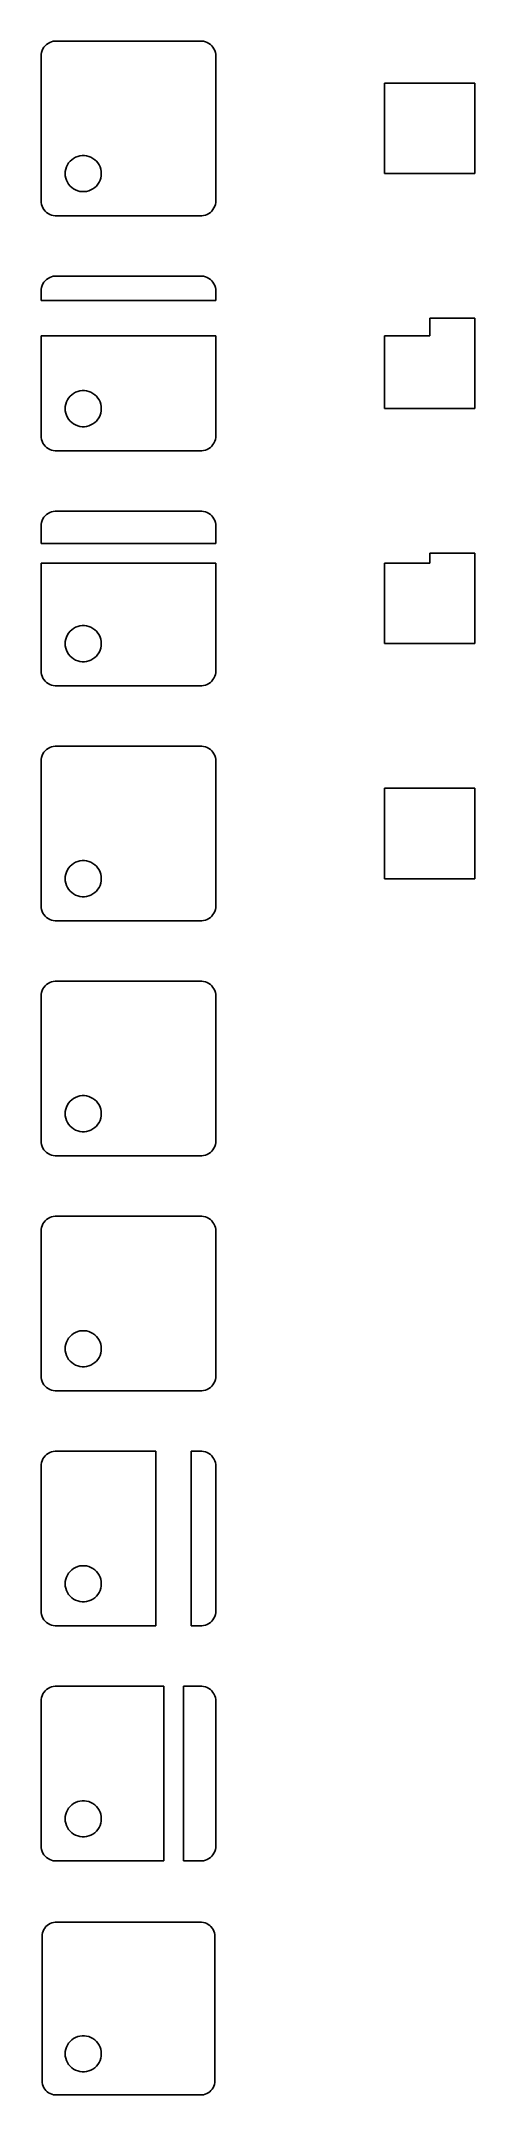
# Model space of a CAD drawing. Header units: metres. Extents: x -14 to 58, y -14 to 326.
import ezdxf

# ---------------------------------------------------------------- set-up
doc = ezdxf.new("R2010")
doc.units = ezdxf.units.M

msp = doc.modelspace()

# ---------------------------------------------------------------- linework, layer by layer
for p, q in [((-14.4803, 324.313), (-14.5, 324)), ((-14.5, 324), (-14.5, 300)), ((-14.4214, 324.622), (-14.4803, 324.313)), ((-14.3244, 324.92), (-14.4214, 324.622)), ((-14.1908, 325.204), (-14.3244, 324.92)), ((-14.0225, 325.469), (-14.1908, 325.204)), ((-13.8224, 325.711), (-14.0225, 325.469)), ((-13.5936, 325.926), (-13.8224, 325.711)), ((-13.3396, 326.111), (-13.5936, 325.926)), ((-13.0644, 326.262), (-13.3396, 326.111)), ((-12.7725, 326.378), (-13.0644, 326.262)), ((-12.4684, 326.456), (-12.7725, 326.378)), ((-12.157, 326.495), (-12.4684, 326.456)), ((12.157, 326.495), (-12.157, 326.495)), ((12.4684, 326.456), (12.157, 326.495)), ((12.7725, 326.378), (12.4684, 326.456)), ((13.0644, 326.262), (12.7725, 326.378)), ((13.3396, 326.111), (13.0644, 326.262)), ((13.5936, 325.926), (13.3396, 326.111)), ((13.8224, 325.711), (13.5936, 325.926)), ((14.0225, 325.469), (13.8224, 325.711)), ((14.1908, 325.204), (14.0225, 325.469)), ((14.3244, 324.92), (14.1908, 325.204)), ((14.4214, 324.622), (14.3244, 324.92)), ((14.4803, 324.313), (14.4214, 324.622)), ((14.5, 324), (14.4803, 324.313)), ((14.5, 300), (14.5, 324)), ((57.5, 319.5), (42.5, 319.5)), ((42.5, 319.5), (42.5, 304.5)), ((57.5, 304.5), (57.5, 319.5)), ((-9.6869, 306.554), (-9.41226, 306.812)), ((-9.41226, 306.812), (-9.10747, 307.033)), ((-9.10747, 307.033), (-8.77733, 307.214)), ((-8.77733, 307.214), (-8.42705, 307.353)), ((-8.42705, 307.353), (-8.06213, 307.447)), ((-8.06213, 307.447), (-7.68837, 307.494)), ((-7.68837, 307.494), (-7.31161, 307.494)), ((-7.31161, 307.494), (-6.93785, 307.447)), ((-6.93785, 307.447), (-6.57294, 307.353)), ((-6.57294, 307.353), (-6.22266, 307.214)), ((-6.22266, 307.214), (-5.89252, 307.033)), ((-5.89252, 307.033), (-5.58772, 306.812)), ((-5.58772, 306.812), (-5.31308, 306.554)), ((-10.5, 304.5), (-10.4763, 304.876)), ((-10.4763, 304.124), (-10.5, 304.5)), ((-10.4763, 304.876), (-10.4057, 305.246)), ((-10.4057, 303.754), (-10.4763, 304.124)), ((-10.4057, 305.246), (-10.2893, 305.604)), ((-10.2893, 303.396), (-10.4057, 303.754)), ((-10.2893, 305.604), (-10.1289, 305.945)), ((-10.1289, 303.055), (-10.2893, 303.396)), ((-10.1289, 305.945), (-9.92705, 306.263)), ((-9.92705, 306.263), (-9.6869, 306.554)), ((-5.31308, 306.554), (-5.07294, 306.263)), ((-5.07294, 306.263), (-4.87108, 305.945)), ((-4.87108, 305.945), (-4.71066, 305.604)), ((-4.71066, 303.396), (-4.87108, 303.055)), ((-4.71066, 305.604), (-4.59424, 305.246)), ((-4.59424, 303.754), (-4.71066, 303.396)), ((-4.59424, 305.246), (-4.52365, 304.876)), ((-4.52365, 304.124), (-4.59424, 303.754)), ((-4.52365, 304.876), (-4.5, 304.5)), ((-4.5, 304.5), (-4.52365, 304.124)), ((42.5, 304.5), (57.5, 304.5)), ((-14.5, 300), (-14.4803, 299.687)), ((-9.92705, 302.737), (-10.1289, 303.055)), ((-9.6869, 302.446), (-9.92705, 302.737)), ((-9.41226, 302.188), (-9.6869, 302.446)), ((-9.10747, 301.967), (-9.41226, 302.188)), ((-8.77733, 301.786), (-9.10747, 301.967)), ((-8.42705, 301.647), (-8.77733, 301.786)), ((-8.06213, 301.553), (-8.42705, 301.647)), ((-7.68837, 301.506), (-8.06213, 301.553)), ((-7.31161, 301.506), (-7.68837, 301.506)), ((-6.93785, 301.553), (-7.31161, 301.506)), ((-6.57294, 301.647), (-6.93785, 301.553)), ((-6.22266, 301.786), (-6.57294, 301.647)), ((-5.89252, 301.967), (-6.22266, 301.786)), ((-5.58772, 302.188), (-5.89252, 301.967)), ((-5.31308, 302.446), (-5.58772, 302.188)), ((-5.07294, 302.737), (-5.31308, 302.446)), ((-4.87108, 303.055), (-5.07294, 302.737)), ((14.4803, 299.687), (14.5, 300)), ((-14.4803, 299.687), (-14.4214, 299.378)), ((-14.4214, 299.378), (-14.3244, 299.08)), ((-14.3244, 299.08), (-14.1908, 298.796)), ((-14.1908, 298.796), (-14.0225, 298.531)), ((-14.0225, 298.531), (-13.8224, 298.289)), ((-13.8224, 298.289), (-13.5936, 298.074)), ((-13.5936, 298.074), (-13.3396, 297.889)), ((-13.3396, 297.889), (-13.0644, 297.738)), ((-13.0644, 297.738), (-12.7725, 297.622)), ((-12.7725, 297.622), (-12.4684, 297.544)), ((-12.4684, 297.544), (-12.157, 297.505)), ((-12.157, 297.505), (12.157, 297.505)), ((12.157, 297.505), (12.4684, 297.544)), ((12.4684, 297.544), (12.7725, 297.622)), ((12.7725, 297.622), (13.0644, 297.738)), ((13.0644, 297.738), (13.3396, 297.889)), ((13.3396, 297.889), (13.5936, 298.074)), ((13.5936, 298.074), (13.8224, 298.289)), ((13.8224, 298.289), (14.0225, 298.531)), ((14.0225, 298.531), (14.1908, 298.796)), ((14.1908, 298.796), (14.3244, 299.08)), ((14.3244, 299.08), (14.4214, 299.378)), ((14.4214, 299.378), (14.4803, 299.687)), ((-14.0225, 286.469), (-14.1908, 286.204)), ((-13.8224, 286.711), (-14.0225, 286.469)), ((-13.5936, 286.926), (-13.8224, 286.711)), ((-13.3396, 287.111), (-13.5936, 286.926)), ((-13.0644, 287.262), (-13.3396, 287.111)), ((-12.7725, 287.378), (-13.0644, 287.262)), ((-12.4684, 287.456), (-12.7725, 287.378)), ((-12.157, 287.495), (-12.4684, 287.456)), ((12.157, 287.495), (-12.157, 287.495)), ((12.4684, 287.456), (12.157, 287.495)), ((12.7725, 287.378), (12.4684, 287.456)), ((13.0644, 287.262), (12.7725, 287.378)), ((13.3396, 287.111), (13.0644, 287.262)), ((13.5936, 286.926), (13.3396, 287.111)), ((13.8224, 286.711), (13.5936, 286.926)), ((14.0225, 286.469), (13.8224, 286.711)), ((14.1908, 286.204), (14.0225, 286.469)), ((-14.4803, 285.313), (-14.5, 285)), ((-14.5, 285), (-14.5, 283.437)), ((-14.5, 283.437), (14.5, 283.437)), ((-14.4214, 285.622), (-14.4803, 285.313)), ((-14.3244, 285.92), (-14.4214, 285.622)), ((-14.1908, 286.204), (-14.3244, 285.92)), ((14.3244, 285.92), (14.1908, 286.204)), ((14.4214, 285.622), (14.3244, 285.92)), ((14.4803, 285.313), (14.4214, 285.622)), ((14.5, 285), (14.4803, 285.313)), ((14.5, 283.437), (14.5, 285)), ((57.5, 280.5), (50, 280.5)), ((50, 280.5), (50, 277.563)), ((57.5, 265.5), (57.5, 280.5)), ((14.5, 277.563), (-14.5, 277.563)), ((-14.5, 277.563), (-14.5, 261)), ((14.5, 261), (14.5, 277.563)), ((50, 277.563), (42.5, 277.563)), ((42.5, 277.563), (42.5, 265.5)), ((-10.5, 265.5), (-10.4763, 265.876)), ((-10.4763, 265.876), (-10.4057, 266.246)), ((-10.4057, 266.246), (-10.2893, 266.604)), ((-10.2893, 266.604), (-10.1289, 266.945)), ((-10.1289, 266.945), (-9.92705, 267.263)), ((-9.92705, 267.263), (-9.6869, 267.554)), ((-9.6869, 267.554), (-9.41226, 267.812)), ((-9.41226, 267.812), (-9.10747, 268.033)), ((-9.10747, 268.033), (-8.77733, 268.214)), ((-8.77733, 268.214), (-8.42705, 268.353)), ((-8.42705, 268.353), (-8.06213, 268.447)), ((-8.06213, 268.447), (-7.68837, 268.494)), ((-7.68837, 268.494), (-7.31161, 268.494)), ((-7.31161, 268.494), (-6.93785, 268.447)), ((-6.93785, 268.447), (-6.57294, 268.353)), ((-6.57294, 268.353), (-6.22266, 268.214)), ((-6.22266, 268.214), (-5.89252, 268.033)), ((-5.89252, 268.033), (-5.58772, 267.812)), ((-5.58772, 267.812), (-5.31308, 267.554)), ((-5.31308, 267.554), (-5.07294, 267.263)), ((-5.07294, 267.263), (-4.87108, 266.945)), ((-4.87108, 266.945), (-4.71066, 266.604)), ((-4.71066, 266.604), (-4.59424, 266.246)), ((-4.59424, 266.246), (-4.52365, 265.876)), ((-4.52365, 265.876), (-4.5, 265.5)), ((-10.4763, 265.124), (-10.5, 265.5)), ((-10.4057, 264.754), (-10.4763, 265.124)), ((-10.2893, 264.396), (-10.4057, 264.754)), ((-10.1289, 264.055), (-10.2893, 264.396)), ((-9.92705, 263.737), (-10.1289, 264.055)), ((-9.6869, 263.446), (-9.92705, 263.737)), ((-9.41226, 263.188), (-9.6869, 263.446)), ((-9.10747, 262.967), (-9.41226, 263.188)), ((-8.77733, 262.786), (-9.10747, 262.967)), ((-8.42705, 262.647), (-8.77733, 262.786)), ((-8.06213, 262.553), (-8.42705, 262.647)), ((-7.68837, 262.506), (-8.06213, 262.553)), ((-7.31161, 262.506), (-7.68837, 262.506)), ((-6.93785, 262.553), (-7.31161, 262.506)), ((-6.57294, 262.647), (-6.93785, 262.553)), ((-6.22266, 262.786), (-6.57294, 262.647)), ((-5.89252, 262.967), (-6.22266, 262.786)), ((-5.58772, 263.188), (-5.89252, 262.967)), ((-5.31308, 263.446), (-5.58772, 263.188)), ((-5.07294, 263.737), (-5.31308, 263.446)), ((-4.87108, 264.055), (-5.07294, 263.737)), ((-4.71066, 264.396), (-4.87108, 264.055)), ((-4.59424, 264.754), (-4.71066, 264.396)), ((-4.52365, 265.124), (-4.59424, 264.754)), ((-4.5, 265.5), (-4.52365, 265.124)), ((42.5, 265.5), (57.5, 265.5)), ((-14.5, 261), (-14.4803, 260.687)), ((-14.4803, 260.687), (-14.4214, 260.378)), ((-14.4214, 260.378), (-14.3244, 260.08)), ((-14.3244, 260.08), (-14.1908, 259.796)), ((-14.1908, 259.796), (-14.0225, 259.531)), ((-14.0225, 259.531), (-13.8224, 259.289)), ((-13.8224, 259.289), (-13.5936, 259.074)), ((-13.5936, 259.074), (-13.3396, 258.889)), ((13.3396, 258.889), (13.5936, 259.074)), ((13.5936, 259.074), (13.8224, 259.289)), ((13.8224, 259.289), (14.0225, 259.531)), ((14.0225, 259.531), (14.1908, 259.796)), ((14.1908, 259.796), (14.3244, 260.08)), ((14.3244, 260.08), (14.4214, 260.378)), ((14.4214, 260.378), (14.4803, 260.687)), ((14.4803, 260.687), (14.5, 261)), ((-13.3396, 258.889), (-13.0644, 258.738)), ((-13.0644, 258.738), (-12.7725, 258.622)), ((-12.7725, 258.622), (-12.4684, 258.544)), ((-12.4684, 258.544), (-12.157, 258.505)), ((-12.157, 258.505), (12.157, 258.505)), ((12.157, 258.505), (12.4684, 258.544)), ((12.4684, 258.544), (12.7725, 258.622)), ((12.7725, 258.622), (13.0644, 258.738)), ((13.0644, 258.738), (13.3396, 258.889)), ((-14.4803, 246.313), (-14.5, 246)), ((-14.5, 246), (-14.5, 243.148)), ((-14.4214, 246.622), (-14.4803, 246.313)), ((-14.3244, 246.92), (-14.4214, 246.622)), ((-14.1908, 247.204), (-14.3244, 246.92)), ((-14.0225, 247.469), (-14.1908, 247.204)), ((-13.8224, 247.711), (-14.0225, 247.469)), ((-13.5936, 247.926), (-13.8224, 247.711)), ((-13.3396, 248.111), (-13.5936, 247.926)), ((-13.0644, 248.262), (-13.3396, 248.111)), ((-12.7725, 248.378), (-13.0644, 248.262)), ((-12.4684, 248.456), (-12.7725, 248.378)), ((-12.157, 248.495), (-12.4684, 248.456)), ((12.157, 248.495), (-12.157, 248.495)), ((12.4684, 248.456), (12.157, 248.495)), ((12.7725, 248.378), (12.4684, 248.456)), ((13.0644, 248.262), (12.7725, 248.378)), ((13.3396, 248.111), (13.0644, 248.262)), ((13.5936, 247.926), (13.3396, 248.111)), ((13.8224, 247.711), (13.5936, 247.926)), ((14.0225, 247.469), (13.8224, 247.711)), ((14.1908, 247.204), (14.0225, 247.469)), ((14.3244, 246.92), (14.1908, 247.204)), ((14.4214, 246.622), (14.3244, 246.92)), ((14.4803, 246.313), (14.4214, 246.622)), ((14.5, 246), (14.4803, 246.313)), ((14.5, 243.148), (14.5, 246)), ((-14.5, 243.148), (14.5, 243.148)), ((14.5, 239.852), (-14.5, 239.852)), ((-14.5, 239.852), (-14.5, 222)), ((14.5, 222), (14.5, 239.852)), ((50, 239.852), (42.5, 239.852)), ((42.5, 239.852), (42.5, 226.5)), ((57.5, 241.5), (50, 241.5)), ((50, 241.5), (50, 239.852)), ((57.5, 226.5), (57.5, 241.5)), ((-9.92705, 228.263), (-9.6869, 228.554)), ((-9.6869, 228.554), (-9.41226, 228.812)), ((-9.41226, 228.812), (-9.10747, 229.033)), ((-9.10747, 229.033), (-8.77733, 229.214)), ((-8.77733, 229.214), (-8.42705, 229.353)), ((-8.42705, 229.353), (-8.06213, 229.447)), ((-8.06213, 229.447), (-7.68837, 229.494)), ((-7.68837, 229.494), (-7.31161, 229.494)), ((-7.31161, 229.494), (-6.93785, 229.447)), ((-6.93785, 229.447), (-6.57294, 229.353)), ((-6.57294, 229.353), (-6.22266, 229.214)), ((-6.22266, 229.214), (-5.89252, 229.033)), ((-5.89252, 229.033), (-5.58772, 228.812)), ((-5.58772, 228.812), (-5.31308, 228.554)), ((-5.31308, 228.554), (-5.07294, 228.263)), ((-10.5, 226.5), (-10.4763, 226.876)), ((-10.4763, 226.124), (-10.5, 226.5)), ((-10.4763, 226.876), (-10.4057, 227.246)), ((-10.4057, 225.754), (-10.4763, 226.124)), ((-10.4057, 227.246), (-10.2893, 227.604)), ((-10.2893, 225.396), (-10.4057, 225.754)), ((-10.2893, 227.604), (-10.1289, 227.945)), ((-10.1289, 225.055), (-10.2893, 225.396)), ((-10.1289, 227.945), (-9.92705, 228.263)), ((-9.92705, 224.737), (-10.1289, 225.055)), ((-5.07294, 228.263), (-4.87108, 227.945)), ((-4.87108, 225.055), (-5.07294, 224.737)), ((-4.87108, 227.945), (-4.71066, 227.604)), ((-4.71066, 225.396), (-4.87108, 225.055)), ((-4.71066, 227.604), (-4.59424, 227.246)), ((-4.59424, 225.754), (-4.71066, 225.396)), ((-4.59424, 227.246), (-4.52365, 226.876)), ((-4.52365, 226.124), (-4.59424, 225.754)), ((-4.52365, 226.876), (-4.5, 226.5)), ((-4.5, 226.5), (-4.52365, 226.124)), ((42.5, 226.5), (57.5, 226.5)), ((-14.5, 222), (-14.4803, 221.687)), ((-14.4803, 221.687), (-14.4214, 221.378)), ((-9.6869, 224.446), (-9.92705, 224.737)), ((-9.41226, 224.188), (-9.6869, 224.446)), ((-9.10747, 223.967), (-9.41226, 224.188)), ((-8.77733, 223.786), (-9.10747, 223.967)), ((-8.42705, 223.647), (-8.77733, 223.786)), ((-8.06213, 223.553), (-8.42705, 223.647)), ((-7.68837, 223.506), (-8.06213, 223.553)), ((-7.31161, 223.506), (-7.68837, 223.506)), ((-6.93785, 223.553), (-7.31161, 223.506)), ((-6.57294, 223.647), (-6.93785, 223.553)), ((-6.22266, 223.786), (-6.57294, 223.647)), ((-5.89252, 223.967), (-6.22266, 223.786)), ((-5.58772, 224.188), (-5.89252, 223.967)), ((-5.31308, 224.446), (-5.58772, 224.188)), ((-5.07294, 224.737), (-5.31308, 224.446)), ((14.4214, 221.378), (14.4803, 221.687)), ((14.4803, 221.687), (14.5, 222)), ((-14.4214, 221.378), (-14.3244, 221.08)), ((-14.3244, 221.08), (-14.1908, 220.796)), ((-14.1908, 220.796), (-14.0225, 220.531)), ((-14.0225, 220.531), (-13.8224, 220.289)), ((-13.8224, 220.289), (-13.5936, 220.074)), ((-13.5936, 220.074), (-13.3396, 219.889)), ((-13.3396, 219.889), (-13.0644, 219.738)), ((-13.0644, 219.738), (-12.7725, 219.622)), ((-12.7725, 219.622), (-12.4684, 219.544)), ((-12.4684, 219.544), (-12.157, 219.505)), ((-12.157, 219.505), (12.157, 219.505)), ((12.157, 219.505), (12.4684, 219.544)), ((12.4684, 219.544), (12.7725, 219.622)), ((12.7725, 219.622), (13.0644, 219.738)), ((13.0644, 219.738), (13.3396, 219.889)), ((13.3396, 219.889), (13.5936, 220.074)), ((13.5936, 220.074), (13.8224, 220.289)), ((13.8224, 220.289), (14.0225, 220.531)), ((14.0225, 220.531), (14.1908, 220.796)), ((14.1908, 220.796), (14.3244, 221.08)), ((14.3244, 221.08), (14.4214, 221.378)), ((-14.3244, 207.92), (-14.4214, 207.622)), ((-14.1908, 208.204), (-14.3244, 207.92)), ((-14.0225, 208.469), (-14.1908, 208.204)), ((-13.8224, 208.711), (-14.0225, 208.469)), ((-13.5936, 208.926), (-13.8224, 208.711)), ((-13.3396, 209.111), (-13.5936, 208.926)), ((-13.0644, 209.262), (-13.3396, 209.111)), ((-12.7725, 209.378), (-13.0644, 209.262)), ((-12.4684, 209.456), (-12.7725, 209.378)), ((-12.157, 209.495), (-12.4684, 209.456)), ((12.157, 209.495), (-12.157, 209.495)), ((12.4684, 209.456), (12.157, 209.495)), ((12.7725, 209.378), (12.4684, 209.456)), ((13.0644, 209.262), (12.7725, 209.378)), ((13.3396, 209.111), (13.0644, 209.262)), ((13.5936, 208.926), (13.3396, 209.111)), ((13.8224, 208.711), (13.5936, 208.926)), ((14.0225, 208.469), (13.8224, 208.711)), ((14.1908, 208.204), (14.0225, 208.469)), ((14.3244, 207.92), (14.1908, 208.204)), ((14.4214, 207.622), (14.3244, 207.92)), ((-14.4803, 207.313), (-14.5, 207)), ((-14.5, 207), (-14.5, 183)), ((-14.4214, 207.622), (-14.4803, 207.313)), ((14.4803, 207.313), (14.4214, 207.622)), ((14.5, 207), (14.4803, 207.313)), ((14.5, 183), (14.5, 207)), ((57.5, 202.5), (42.5, 202.5)), ((42.5, 202.5), (42.5, 187.5)), ((57.5, 187.5), (57.5, 202.5)), ((-10.5, 187.5), (-10.4763, 187.876)), ((-10.4763, 187.124), (-10.5, 187.5)), ((-10.4763, 187.876), (-10.4057, 188.246)), ((-10.4057, 188.246), (-10.2893, 188.604)), ((-10.2893, 188.604), (-10.1289, 188.945)), ((-10.1289, 188.945), (-9.92705, 189.263)), ((-9.92705, 189.263), (-9.6869, 189.554)), ((-9.6869, 189.554), (-9.41226, 189.812)), ((-9.41226, 189.812), (-9.10747, 190.033)), ((-9.10747, 190.033), (-8.77733, 190.214)), ((-8.77733, 190.214), (-8.42705, 190.353)), ((-8.42705, 190.353), (-8.06213, 190.447)), ((-8.06213, 190.447), (-7.68837, 190.494)), ((-7.68837, 190.494), (-7.31161, 190.494)), ((-7.31161, 190.494), (-6.93785, 190.447)), ((-6.93785, 190.447), (-6.57294, 190.353)), ((-6.57294, 190.353), (-6.22266, 190.214)), ((-6.22266, 190.214), (-5.89252, 190.033)), ((-5.89252, 190.033), (-5.58772, 189.812)), ((-5.58772, 189.812), (-5.31308, 189.554)), ((-5.31308, 189.554), (-5.07294, 189.263)), ((-5.07294, 189.263), (-4.87108, 188.945)), ((-4.87108, 188.945), (-4.71066, 188.604)), ((-4.71066, 188.604), (-4.59424, 188.246)), ((-4.59424, 188.246), (-4.52365, 187.876)), ((-4.52365, 187.876), (-4.5, 187.5)), ((-4.5, 187.5), (-4.52365, 187.124)), ((42.5, 187.5), (57.5, 187.5)), ((-10.4057, 186.754), (-10.4763, 187.124)), ((-10.2893, 186.396), (-10.4057, 186.754)), ((-10.1289, 186.055), (-10.2893, 186.396)), ((-9.92705, 185.737), (-10.1289, 186.055)), ((-9.6869, 185.446), (-9.92705, 185.737)), ((-9.41226, 185.188), (-9.6869, 185.446)), ((-9.10747, 184.967), (-9.41226, 185.188)), ((-8.77733, 184.786), (-9.10747, 184.967)), ((-8.42705, 184.647), (-8.77733, 184.786)), ((-8.06213, 184.553), (-8.42705, 184.647)), ((-7.68837, 184.506), (-8.06213, 184.553)), ((-7.31161, 184.506), (-7.68837, 184.506)), ((-6.93785, 184.553), (-7.31161, 184.506)), ((-6.57294, 184.647), (-6.93785, 184.553)), ((-6.22266, 184.786), (-6.57294, 184.647)), ((-5.89252, 184.967), (-6.22266, 184.786)), ((-5.58772, 185.188), (-5.89252, 184.967)), ((-5.31308, 185.446), (-5.58772, 185.188)), ((-5.07294, 185.737), (-5.31308, 185.446)), ((-4.87108, 186.055), (-5.07294, 185.737)), ((-4.71066, 186.396), (-4.87108, 186.055)), ((-4.59424, 186.754), (-4.71066, 186.396)), ((-4.52365, 187.124), (-4.59424, 186.754)), ((-14.5, 183), (-14.4803, 182.687)), ((-14.4803, 182.687), (-14.4214, 182.378)), ((-14.4214, 182.378), (-14.3244, 182.08)), ((-14.3244, 182.08), (-14.1908, 181.796)), ((-14.1908, 181.796), (-14.0225, 181.531)), ((-14.0225, 181.531), (-13.8224, 181.289)), ((-13.8224, 181.289), (-13.5936, 181.074)), ((-13.5936, 181.074), (-13.3396, 180.889)), ((-13.3396, 180.889), (-13.0644, 180.738)), ((-13.0644, 180.738), (-12.7725, 180.622)), ((12.7725, 180.622), (13.0644, 180.738)), ((13.0644, 180.738), (13.3396, 180.889)), ((13.3396, 180.889), (13.5936, 181.074)), ((13.5936, 181.074), (13.8224, 181.289)), ((13.8224, 181.289), (14.0225, 181.531)), ((14.0225, 181.531), (14.1908, 181.796)), ((14.1908, 181.796), (14.3244, 182.08)), ((14.3244, 182.08), (14.4214, 182.378)), ((14.4214, 182.378), (14.4803, 182.687)), ((14.4803, 182.687), (14.5, 183)), ((-12.7725, 180.622), (-12.4684, 180.544)), ((-12.4684, 180.544), (-12.157, 180.505)), ((-12.157, 180.505), (12.157, 180.505)), ((12.157, 180.505), (12.4684, 180.544)), ((12.4684, 180.544), (12.7725, 180.622)), ((-12.4684, 170.456), (-12.7725, 170.378)), ((-12.157, 170.495), (-12.4684, 170.456)), ((12.157, 170.495), (-12.157, 170.495)), ((12.4684, 170.456), (12.157, 170.495)), ((12.7725, 170.378), (12.4684, 170.456)), ((-14.4803, 168.313), (-14.5, 168)), ((-14.5, 168), (-14.5, 144)), ((-14.4214, 168.622), (-14.4803, 168.313)), ((-14.3244, 168.92), (-14.4214, 168.622)), ((-14.1908, 169.204), (-14.3244, 168.92)), ((-14.0225, 169.469), (-14.1908, 169.204)), ((-13.8224, 169.711), (-14.0225, 169.469)), ((-13.5936, 169.926), (-13.8224, 169.711)), ((-13.3396, 170.111), (-13.5936, 169.926)), ((-13.0644, 170.262), (-13.3396, 170.111)), ((-12.7725, 170.378), (-13.0644, 170.262)), ((13.0644, 170.262), (12.7725, 170.378)), ((13.3396, 170.111), (13.0644, 170.262)), ((13.5936, 169.926), (13.3396, 170.111)), ((13.8224, 169.711), (13.5936, 169.926)), ((14.0225, 169.469), (13.8224, 169.711)), ((14.1908, 169.204), (14.0225, 169.469)), ((14.3244, 168.92), (14.1908, 169.204)), ((14.4214, 168.622), (14.3244, 168.92)), ((14.4803, 168.313), (14.4214, 168.622)), ((14.5, 168), (14.4803, 168.313)), ((14.5, 144), (14.5, 168)), ((-10.1289, 149.945), (-9.92705, 150.263)), ((-9.92705, 150.263), (-9.6869, 150.554)), ((-9.6869, 150.554), (-9.41226, 150.812)), ((-9.41226, 150.812), (-9.10747, 151.033)), ((-9.10747, 151.033), (-8.77733, 151.214)), ((-8.77733, 151.214), (-8.42705, 151.353)), ((-8.42705, 151.353), (-8.06213, 151.447)), ((-8.06213, 151.447), (-7.68837, 151.494)), ((-7.68837, 151.494), (-7.31161, 151.494)), ((-7.31161, 151.494), (-6.93785, 151.447)), ((-6.93785, 151.447), (-6.57294, 151.353)), ((-6.57294, 151.353), (-6.22266, 151.214)), ((-6.22266, 151.214), (-5.89252, 151.033)), ((-5.89252, 151.033), (-5.58772, 150.812)), ((-5.58772, 150.812), (-5.31308, 150.554)), ((-5.31308, 150.554), (-5.07294, 150.263)), ((-5.07294, 150.263), (-4.87108, 149.945)), ((-10.5, 148.5), (-10.4763, 148.876)), ((-10.4763, 148.124), (-10.5, 148.5)), ((-10.4763, 148.876), (-10.4057, 149.246)), ((-10.4057, 147.754), (-10.4763, 148.124)), ((-10.4057, 149.246), (-10.2893, 149.604)), ((-10.2893, 147.396), (-10.4057, 147.754)), ((-10.2893, 149.604), (-10.1289, 149.945)), ((-10.1289, 147.055), (-10.2893, 147.396)), ((-9.92705, 146.737), (-10.1289, 147.055)), ((-9.6869, 146.446), (-9.92705, 146.737)), ((-5.07294, 146.737), (-5.31308, 146.446)), ((-4.87108, 147.055), (-5.07294, 146.737)), ((-4.87108, 149.945), (-4.71066, 149.604)), ((-4.71066, 147.396), (-4.87108, 147.055)), ((-4.71066, 149.604), (-4.59424, 149.246)), ((-4.59424, 147.754), (-4.71066, 147.396)), ((-4.59424, 149.246), (-4.52365, 148.876)), ((-4.52365, 148.124), (-4.59424, 147.754)), ((-4.52365, 148.876), (-4.5, 148.5)), ((-4.5, 148.5), (-4.52365, 148.124)), ((-14.5, 144), (-14.4803, 143.687)), ((-14.4803, 143.687), (-14.4214, 143.378)), ((-14.4214, 143.378), (-14.3244, 143.08)), ((-9.41226, 146.188), (-9.6869, 146.446)), ((-9.10747, 145.967), (-9.41226, 146.188)), ((-8.77733, 145.786), (-9.10747, 145.967)), ((-8.42705, 145.647), (-8.77733, 145.786)), ((-8.06213, 145.553), (-8.42705, 145.647)), ((-7.68837, 145.506), (-8.06213, 145.553)), ((-7.31161, 145.506), (-7.68837, 145.506)), ((-6.93785, 145.553), (-7.31161, 145.506)), ((-6.57294, 145.647), (-6.93785, 145.553)), ((-6.22266, 145.786), (-6.57294, 145.647)), ((-5.89252, 145.967), (-6.22266, 145.786)), ((-5.58772, 146.188), (-5.89252, 145.967)), ((-5.31308, 146.446), (-5.58772, 146.188)), ((14.3244, 143.08), (14.4214, 143.378)), ((14.4214, 143.378), (14.4803, 143.687)), ((14.4803, 143.687), (14.5, 144)), ((-14.3244, 143.08), (-14.1908, 142.796)), ((-14.1908, 142.796), (-14.0225, 142.531)), ((-14.0225, 142.531), (-13.8224, 142.289)), ((-13.8224, 142.289), (-13.5936, 142.074)), ((-13.5936, 142.074), (-13.3396, 141.889)), ((-13.3396, 141.889), (-13.0644, 141.738)), ((-13.0644, 141.738), (-12.7725, 141.622)), ((-12.7725, 141.622), (-12.4684, 141.544)), ((-12.4684, 141.544), (-12.157, 141.505)), ((-12.157, 141.505), (12.157, 141.505)), ((12.157, 141.505), (12.4684, 141.544)), ((12.4684, 141.544), (12.7725, 141.622)), ((12.7725, 141.622), (13.0644, 141.738)), ((13.0644, 141.738), (13.3396, 141.889)), ((13.3396, 141.889), (13.5936, 142.074)), ((13.5936, 142.074), (13.8224, 142.289)), ((13.8224, 142.289), (14.0225, 142.531)), ((14.0225, 142.531), (14.1908, 142.796)), ((14.1908, 142.796), (14.3244, 143.08)), ((-14.4214, 129.622), (-14.4803, 129.313)), ((-14.3244, 129.92), (-14.4214, 129.622)), ((-14.1908, 130.204), (-14.3244, 129.92)), ((-14.0225, 130.469), (-14.1908, 130.204)), ((-13.8224, 130.711), (-14.0225, 130.469)), ((-13.5936, 130.926), (-13.8224, 130.711)), ((-13.3396, 131.111), (-13.5936, 130.926)), ((-13.0644, 131.262), (-13.3396, 131.111)), ((-12.7725, 131.378), (-13.0644, 131.262)), ((-12.4684, 131.456), (-12.7725, 131.378)), ((-12.157, 131.495), (-12.4684, 131.456)), ((12.157, 131.495), (-12.157, 131.495)), ((12.4684, 131.456), (12.157, 131.495)), ((12.7725, 131.378), (12.4684, 131.456)), ((13.0644, 131.262), (12.7725, 131.378)), ((13.3396, 131.111), (13.0644, 131.262)), ((13.5936, 130.926), (13.3396, 131.111)), ((13.8224, 130.711), (13.5936, 130.926)), ((14.0225, 130.469), (13.8224, 130.711)), ((14.1908, 130.204), (14.0225, 130.469)), ((14.3244, 129.92), (14.1908, 130.204)), ((14.4214, 129.622), (14.3244, 129.92)), ((14.4803, 129.313), (14.4214, 129.622)), ((-14.4803, 129.313), (-14.5, 129)), ((-14.5, 129), (-14.5, 105)), ((14.5, 129), (14.4803, 129.313)), ((14.5, 105), (14.5, 129)), ((-8.06213, 112.447), (-7.68837, 112.494)), ((-7.68837, 112.494), (-7.31161, 112.494)), ((-7.31161, 112.494), (-6.93785, 112.447)), ((-10.5, 109.5), (-10.4763, 109.876)), ((-10.4763, 109.124), (-10.5, 109.5)), ((-10.4763, 109.876), (-10.4057, 110.246)), ((-10.4057, 108.754), (-10.4763, 109.124)), ((-10.4057, 110.246), (-10.2893, 110.604)), ((-10.2893, 110.604), (-10.1289, 110.945)), ((-10.1289, 110.945), (-9.92705, 111.263)), ((-9.92705, 111.263), (-9.6869, 111.554)), ((-9.6869, 111.554), (-9.41226, 111.812)), ((-9.41226, 111.812), (-9.10747, 112.033)), ((-9.10747, 112.033), (-8.77733, 112.214)), ((-8.77733, 112.214), (-8.42705, 112.353)), ((-8.42705, 112.353), (-8.06213, 112.447)), ((-6.93785, 112.447), (-6.57294, 112.353)), ((-6.57294, 112.353), (-6.22266, 112.214)), ((-6.22266, 112.214), (-5.89252, 112.033)), ((-5.89252, 112.033), (-5.58772, 111.812)), ((-5.58772, 111.812), (-5.31308, 111.554)), ((-5.31308, 111.554), (-5.07294, 111.263)), ((-5.07294, 111.263), (-4.87108, 110.945)), ((-4.87108, 110.945), (-4.71066, 110.604)), ((-4.71066, 110.604), (-4.59424, 110.246)), ((-4.59424, 110.246), (-4.52365, 109.876)), ((-4.52365, 109.124), (-4.59424, 108.754)), ((-4.52365, 109.876), (-4.5, 109.5)), ((-4.5, 109.5), (-4.52365, 109.124)), ((-10.2893, 108.396), (-10.4057, 108.754)), ((-10.1289, 108.055), (-10.2893, 108.396)), ((-9.92705, 107.737), (-10.1289, 108.055)), ((-9.6869, 107.446), (-9.92705, 107.737)), ((-9.41226, 107.188), (-9.6869, 107.446)), ((-9.10747, 106.967), (-9.41226, 107.188)), ((-8.77733, 106.786), (-9.10747, 106.967)), ((-8.42705, 106.647), (-8.77733, 106.786)), ((-8.06213, 106.553), (-8.42705, 106.647)), ((-7.68837, 106.506), (-8.06213, 106.553)), ((-7.31161, 106.506), (-7.68837, 106.506)), ((-6.93785, 106.553), (-7.31161, 106.506)), ((-6.57294, 106.647), (-6.93785, 106.553)), ((-6.22266, 106.786), (-6.57294, 106.647)), ((-5.89252, 106.967), (-6.22266, 106.786)), ((-5.58772, 107.188), (-5.89252, 106.967)), ((-5.31308, 107.446), (-5.58772, 107.188)), ((-5.07294, 107.737), (-5.31308, 107.446)), ((-4.87108, 108.055), (-5.07294, 107.737)), ((-4.71066, 108.396), (-4.87108, 108.055)), ((-4.59424, 108.754), (-4.71066, 108.396)), ((-14.5, 105), (-14.4803, 104.687)), ((-14.4803, 104.687), (-14.4214, 104.378)), ((-14.4214, 104.378), (-14.3244, 104.08)), ((-14.3244, 104.08), (-14.1908, 103.796)), ((-14.1908, 103.796), (-14.0225, 103.531)), ((-14.0225, 103.531), (-13.8224, 103.289)), ((-13.8224, 103.289), (-13.5936, 103.074)), ((-13.5936, 103.074), (-13.3396, 102.889)), ((-13.3396, 102.889), (-13.0644, 102.738)), ((-13.0644, 102.738), (-12.7725, 102.622)), ((-12.7725, 102.622), (-12.4684, 102.544)), ((-12.4684, 102.544), (-12.157, 102.505)), ((-12.157, 102.505), (12.157, 102.505)), ((12.157, 102.505), (12.4684, 102.544)), ((12.4684, 102.544), (12.7725, 102.622)), ((12.7725, 102.622), (13.0644, 102.738)), ((13.0644, 102.738), (13.3396, 102.889)), ((13.3396, 102.889), (13.5936, 103.074)), ((13.5936, 103.074), (13.8224, 103.289)), ((13.8224, 103.289), (14.0225, 103.531)), ((14.0225, 103.531), (14.1908, 103.796)), ((14.1908, 103.796), (14.3244, 104.08)), ((14.3244, 104.08), (14.4214, 104.378)), ((14.4214, 104.378), (14.4803, 104.687)), ((14.4803, 104.687), (14.5, 105)), ((-13.3396, 92.1108), (-13.5936, 91.9263)), ((-13.0644, 92.2621), (-13.3396, 92.1108)), ((-12.7725, 92.3776), (-13.0644, 92.2621)), ((-12.4684, 92.4557), (-12.7725, 92.3776)), ((-12.157, 92.4951), (-12.4684, 92.4557)), ((4.56638, 92.4951), (-12.157, 92.4951)), ((4.56638, 63.5049), (4.56638, 92.4951)), ((12.157, 92.4951), (10.4336, 92.4951)), ((10.4336, 92.4951), (10.4336, 63.5049)), ((12.4684, 92.4557), (12.157, 92.4951)), ((12.7725, 92.3776), (12.4684, 92.4557)), ((13.0644, 92.2621), (12.7725, 92.3776)), ((13.3396, 92.1108), (13.0644, 92.2621)), ((13.5936, 91.9263), (13.3396, 92.1108)), ((-14.4803, 90.3133), (-14.5, 90)), ((-14.5, 90), (-14.5, 66)), ((-14.4214, 90.6217), (-14.4803, 90.3133)), ((-14.3244, 90.9203), (-14.4214, 90.6217)), ((-14.1908, 91.2044), (-14.3244, 90.9203)), ((-14.0225, 91.4695), (-14.1908, 91.2044)), ((-13.8224, 91.7114), (-14.0225, 91.4695)), ((-13.5936, 91.9263), (-13.8224, 91.7114)), ((13.8224, 91.7114), (13.5936, 91.9263)), ((14.0225, 91.4695), (13.8224, 91.7114)), ((14.1908, 91.2044), (14.0225, 91.4695)), ((14.3244, 90.9203), (14.1908, 91.2044)), ((14.4214, 90.6217), (14.3244, 90.9203)), ((14.4803, 90.3133), (14.4214, 90.6217)), ((14.5, 90), (14.4803, 90.3133)), ((14.5, 66), (14.5, 90)), ((-10.4057, 71.2461), (-10.2893, 71.6044)), ((-10.2893, 71.6044), (-10.1289, 71.9453)), ((-10.1289, 71.9453), (-9.92705, 72.2634)), ((-9.92705, 72.2634), (-9.6869, 72.5536)), ((-9.6869, 72.5536), (-9.41226, 72.8116)), ((-9.41226, 72.8116), (-9.10747, 73.033)), ((-9.10747, 73.033), (-8.77733, 73.2145)), ((-8.77733, 73.2145), (-8.42705, 73.3532)), ((-8.42705, 73.3532), (-8.06213, 73.4469)), ((-8.06213, 73.4469), (-7.68837, 73.4941)), ((-7.68837, 73.4941), (-7.31161, 73.4941)), ((-7.31161, 73.4941), (-6.93785, 73.4469)), ((-6.93785, 73.4469), (-6.57294, 73.3532)), ((-6.57294, 73.3532), (-6.22266, 73.2145)), ((-6.22266, 73.2145), (-5.89252, 73.033)), ((-5.89252, 73.033), (-5.58772, 72.8116)), ((-5.58772, 72.8116), (-5.31308, 72.5536)), ((-5.31308, 72.5536), (-5.07294, 72.2634)), ((-5.07294, 72.2634), (-4.87108, 71.9453)), ((-4.87108, 71.9453), (-4.71066, 71.6044)), ((-4.71066, 71.6044), (-4.59424, 71.2461)), ((-10.5, 70.5), (-10.4763, 70.876)), ((-10.4763, 70.124), (-10.5, 70.5)), ((-10.4763, 70.876), (-10.4057, 71.2461)), ((-10.4057, 69.7539), (-10.4763, 70.124)), ((-10.2893, 69.3956), (-10.4057, 69.7539)), ((-10.1289, 69.0547), (-10.2893, 69.3956)), ((-9.92705, 68.7366), (-10.1289, 69.0547)), ((-9.6869, 68.4464), (-9.92705, 68.7366)), ((-9.41226, 68.1885), (-9.6869, 68.4464)), ((-9.10747, 67.967), (-9.41226, 68.1885)), ((-5.58772, 68.1885), (-5.89252, 67.967)), ((-5.31308, 68.4464), (-5.58772, 68.1885)), ((-5.07294, 68.7366), (-5.31308, 68.4464)), ((-4.87108, 69.0547), (-5.07294, 68.7366)), ((-4.71066, 69.3956), (-4.87108, 69.0547)), ((-4.59424, 69.7539), (-4.71066, 69.3956)), ((-4.59424, 71.2461), (-4.52365, 70.876)), ((-4.52365, 70.124), (-4.59424, 69.7539)), ((-4.52365, 70.876), (-4.5, 70.5)), ((-4.5, 70.5), (-4.52365, 70.124)), ((-14.5, 66), (-14.4803, 65.6867)), ((-14.4803, 65.6867), (-14.4214, 65.3783)), ((-14.4214, 65.3783), (-14.3244, 65.0797)), ((-14.3244, 65.0797), (-14.1908, 64.7956)), ((-14.1908, 64.7956), (-14.0225, 64.5305)), ((-8.77733, 67.7855), (-9.10747, 67.967)), ((-8.42705, 67.6468), (-8.77733, 67.7855)), ((-8.06213, 67.5531), (-8.42705, 67.6468)), ((-7.68837, 67.5059), (-8.06213, 67.5531)), ((-7.31161, 67.5059), (-7.68837, 67.5059)), ((-6.93785, 67.5531), (-7.31161, 67.5059)), ((-6.57294, 67.6468), (-6.93785, 67.5531)), ((-6.22266, 67.7855), (-6.57294, 67.6468)), ((-5.89252, 67.967), (-6.22266, 67.7855)), ((14.0225, 64.5305), (14.1908, 64.7956)), ((14.1908, 64.7956), (14.3244, 65.0797)), ((14.3244, 65.0797), (14.4214, 65.3783)), ((14.4214, 65.3783), (14.4803, 65.6867)), ((14.4803, 65.6867), (14.5, 66)), ((-14.0225, 64.5305), (-13.8224, 64.2886)), ((-13.8224, 64.2886), (-13.5936, 64.0737)), ((-13.5936, 64.0737), (-13.3396, 63.8892)), ((-13.3396, 63.8892), (-13.0644, 63.7379)), ((-13.0644, 63.7379), (-12.7725, 63.6224)), ((-12.7725, 63.6224), (-12.4684, 63.5443)), ((-12.4684, 63.5443), (-12.157, 63.5049)), ((-12.157, 63.5049), (4.56638, 63.5049)), ((10.4336, 63.5049), (12.157, 63.5049)), ((12.157, 63.5049), (12.4684, 63.5443)), ((12.4684, 63.5443), (12.7725, 63.6224)), ((12.7725, 63.6224), (13.0644, 63.7379)), ((13.0644, 63.7379), (13.3396, 63.8892)), ((13.3396, 63.8892), (13.5936, 64.0737)), ((13.5936, 64.0737), (13.8224, 64.2886)), ((13.8224, 64.2886), (14.0225, 64.5305)), ((-14.4803, 51.3133), (-14.5, 51)), ((-14.4214, 51.6217), (-14.4803, 51.3133)), ((-14.3244, 51.9203), (-14.4214, 51.6217)), ((-14.1908, 52.2044), (-14.3244, 51.9203)), ((-14.0225, 52.4695), (-14.1908, 52.2044)), ((-13.8224, 52.7114), (-14.0225, 52.4695)), ((-13.5936, 52.9263), (-13.8224, 52.7114)), ((-13.3396, 53.1108), (-13.5936, 52.9263)), ((-13.0644, 53.2621), (-13.3396, 53.1108)), ((-12.7725, 53.3776), (-13.0644, 53.2621)), ((-12.4684, 53.4557), (-12.7725, 53.3776)), ((-12.157, 53.4951), (-12.4684, 53.4557)), ((5.84712, 53.4951), (-12.157, 53.4951)), ((5.84712, 24.5049), (5.84712, 53.4951)), ((12.157, 53.4951), (9.15286, 53.4951)), ((9.15286, 53.4951), (9.15286, 24.5049)), ((12.4684, 53.4557), (12.157, 53.4951)), ((12.7725, 53.3776), (12.4684, 53.4557)), ((13.0644, 53.2621), (12.7725, 53.3776)), ((13.3396, 53.1108), (13.0644, 53.2621)), ((13.5936, 52.9263), (13.3396, 53.1108)), ((13.8224, 52.7114), (13.5936, 52.9263)), ((14.0225, 52.4695), (13.8224, 52.7114)), ((14.1908, 52.2044), (14.0225, 52.4695)), ((14.3244, 51.9203), (14.1908, 52.2044)), ((14.4214, 51.6217), (14.3244, 51.9203)), ((14.4803, 51.3133), (14.4214, 51.6217)), ((14.5, 51), (14.4803, 51.3133)), ((-14.5, 51), (-14.5, 27)), ((14.5, 27), (14.5, 51)), ((-9.10747, 34.033), (-8.77733, 34.2145)), ((-8.77733, 34.2145), (-8.42705, 34.3532)), ((-8.42705, 34.3532), (-8.06213, 34.4469)), ((-8.06213, 34.4469), (-7.68837, 34.4941)), ((-7.68837, 34.4941), (-7.31161, 34.4941)), ((-7.31161, 34.4941), (-6.93785, 34.4469)), ((-6.93785, 34.4469), (-6.57294, 34.3532)), ((-6.57294, 34.3532), (-6.22266, 34.2145)), ((-6.22266, 34.2145), (-5.89252, 34.033)), ((-10.5, 31.5), (-10.4763, 31.876)), ((-10.4763, 31.124), (-10.5, 31.5)), ((-10.4763, 31.876), (-10.4057, 32.2461)), ((-10.4057, 30.7539), (-10.4763, 31.124)), ((-10.4057, 32.2461), (-10.2893, 32.6044)), ((-10.2893, 30.3956), (-10.4057, 30.7539)), ((-10.2893, 32.6044), (-10.1289, 32.9453)), ((-10.1289, 32.9453), (-9.92705, 33.2634)), ((-9.92705, 33.2634), (-9.6869, 33.5536)), ((-9.6869, 33.5536), (-9.41226, 33.8116)), ((-9.41226, 33.8116), (-9.10747, 34.033)), ((-5.89252, 34.033), (-5.58772, 33.8116)), ((-5.58772, 33.8116), (-5.31308, 33.5536)), ((-5.31308, 33.5536), (-5.07294, 33.2634)), ((-5.07294, 33.2634), (-4.87108, 32.9453)), ((-4.87108, 32.9453), (-4.71066, 32.6044)), ((-4.71066, 32.6044), (-4.59424, 32.2461)), ((-4.59424, 30.7539), (-4.71066, 30.3956)), ((-4.59424, 32.2461), (-4.52365, 31.876)), ((-4.52365, 31.124), (-4.59424, 30.7539)), ((-4.52365, 31.876), (-4.5, 31.5)), ((-4.5, 31.5), (-4.52365, 31.124)), ((-10.1289, 30.0547), (-10.2893, 30.3956)), ((-9.92705, 29.7366), (-10.1289, 30.0547)), ((-9.6869, 29.4464), (-9.92705, 29.7366)), ((-9.41226, 29.1885), (-9.6869, 29.4464)), ((-9.10747, 28.967), (-9.41226, 29.1885)), ((-8.77733, 28.7855), (-9.10747, 28.967)), ((-8.42705, 28.6468), (-8.77733, 28.7855)), ((-8.06213, 28.5531), (-8.42705, 28.6468)), ((-7.68837, 28.5059), (-8.06213, 28.5531)), ((-7.31161, 28.5059), (-7.68837, 28.5059)), ((-6.93785, 28.5531), (-7.31161, 28.5059)), ((-6.57294, 28.6468), (-6.93785, 28.5531)), ((-6.22266, 28.7855), (-6.57294, 28.6468)), ((-5.89252, 28.967), (-6.22266, 28.7855)), ((-5.58772, 29.1885), (-5.89252, 28.967)), ((-5.31308, 29.4464), (-5.58772, 29.1885)), ((-5.07294, 29.7366), (-5.31308, 29.4464)), ((-4.87108, 30.0547), (-5.07294, 29.7366)), ((-4.71066, 30.3956), (-4.87108, 30.0547)), ((-14.5, 27), (-14.4803, 26.6867)), ((-14.4803, 26.6867), (-14.4214, 26.3783)), ((-14.4214, 26.3783), (-14.3244, 26.0797)), ((-14.3244, 26.0797), (-14.1908, 25.7956)), ((-14.1908, 25.7956), (-14.0225, 25.5305)), ((-14.0225, 25.5305), (-13.8224, 25.2886)), ((-13.8224, 25.2886), (-13.5936, 25.0737)), ((-13.5936, 25.0737), (-13.3396, 24.8892)), ((-13.3396, 24.8892), (-13.0644, 24.7379)), ((-13.0644, 24.7379), (-12.7725, 24.6224)), ((-12.7725, 24.6224), (-12.4684, 24.5443)), ((-12.4684, 24.5443), (-12.157, 24.5049)), ((-12.157, 24.5049), (5.84712, 24.5049)), ((9.15286, 24.5049), (12.157, 24.5049)), ((12.157, 24.5049), (12.4684, 24.5443)), ((12.4684, 24.5443), (12.7725, 24.6224)), ((12.7725, 24.6224), (13.0644, 24.7379)), ((13.0644, 24.7379), (13.3396, 24.8892)), ((13.3396, 24.8892), (13.5936, 25.0737)), ((13.5936, 25.0737), (13.8224, 25.2886)), ((13.8224, 25.2886), (14.0225, 25.5305)), ((14.0225, 25.5305), (14.1908, 25.7956)), ((14.1908, 25.7956), (14.3244, 26.0797)), ((14.3244, 26.0797), (14.4214, 26.3783)), ((14.4214, 26.3783), (14.4803, 26.6867)), ((14.4803, 26.6867), (14.5, 27)), ((-13.4859, 13.7961), (-13.6992, 13.5957)), ((-13.249, 13.9682), (-13.4859, 13.7961)), ((-12.9925, 14.1092), (-13.249, 13.9682)), ((-12.7203, 14.2169), (-12.9925, 14.1092)), ((-12.4368, 14.2897), (-12.7203, 14.2169)), ((-12.1464, 14.3264), (-12.4368, 14.2897)), ((12.1464, 14.3264), (-12.1464, 14.3264)), ((12.4368, 14.2897), (12.1464, 14.3264)), ((12.7203, 14.2169), (12.4368, 14.2897)), ((12.9925, 14.1092), (12.7203, 14.2169)), ((13.249, 13.9682), (12.9925, 14.1092)), ((13.4859, 13.7961), (13.249, 13.9682)), ((13.6992, 13.5957), (13.4859, 13.7961)), ((-14.3127, 12.2921), (-14.331, 12)), ((-14.331, 12), (-14.331, -12)), ((-14.2578, 12.5797), (-14.3127, 12.2921)), ((-14.1673, 12.8581), (-14.2578, 12.5797)), ((-14.0427, 13.123), (-14.1673, 12.8581)), ((-13.8858, 13.3701), (-14.0427, 13.123)), ((-13.6992, 13.5957), (-13.8858, 13.3701)), ((13.8858, 13.3701), (13.6992, 13.5957)), ((14.0427, 13.123), (13.8858, 13.3701)), ((14.1673, 12.8581), (14.0427, 13.123)), ((14.2578, 12.5797), (14.1673, 12.8581)), ((14.3127, 12.2921), (14.2578, 12.5797)), ((14.331, 12), (14.3127, 12.2921)), ((14.331, -12), (14.331, 12)), ((-10.4763, -7.12399), (-10.4057, -6.75392)), ((-10.4057, -6.75392), (-10.2893, -6.39561)), ((-10.2893, -6.39561), (-10.1289, -6.05473)), ((-10.1289, -6.05473), (-9.92705, -5.73663)), ((-9.92705, -5.73663), (-9.6869, -5.44635)), ((-9.6869, -5.44635), (-9.41226, -5.18845)), ((-9.41226, -5.18845), (-9.10747, -4.96701)), ((-9.10747, -4.96701), (-8.77733, -4.78551)), ((-8.77733, -4.78551), (-8.42705, -4.64682)), ((-8.42705, -4.64682), (-8.06213, -4.55313)), ((-8.06213, -4.55313), (-7.68837, -4.50592)), ((-7.68837, -4.50592), (-7.31161, -4.50592)), ((-7.31161, -4.50592), (-6.93785, -4.55313)), ((-6.93785, -4.55313), (-6.57294, -4.64682)), ((-6.57294, -4.64682), (-6.22266, -4.78551)), ((-6.22266, -4.78551), (-5.89252, -4.96701)), ((-5.89252, -4.96701), (-5.58772, -5.18845)), ((-5.58772, -5.18845), (-5.31308, -5.44635)), ((-5.31308, -5.44635), (-5.07294, -5.73663)), ((-5.07294, -5.73663), (-4.87108, -6.05473)), ((-4.87108, -6.05473), (-4.71066, -6.39561)), ((-4.71066, -6.39561), (-4.59424, -6.75392)), ((-4.59424, -6.75392), (-4.52365, -7.12399)), ((-10.5, -7.5), (-10.4763, -7.12399)), ((-10.4763, -7.87599), (-10.5, -7.5)), ((-10.4057, -8.24606), (-10.4763, -7.87599)), ((-10.2893, -8.60437), (-10.4057, -8.24606)), ((-10.1289, -8.94525), (-10.2893, -8.60437)), ((-9.92705, -9.26335), (-10.1289, -8.94525)), ((-9.6869, -9.55363), (-9.92705, -9.26335)), ((-9.41226, -9.81154), (-9.6869, -9.55363)), ((-9.10747, -10.033), (-9.41226, -9.81154)), ((-8.77733, -10.2145), (-9.10747, -10.033)), ((-8.42705, -10.3532), (-8.77733, -10.2145)), ((-6.22266, -10.2145), (-6.57294, -10.3532)), ((-5.89252, -10.033), (-6.22266, -10.2145)), ((-5.58772, -9.81154), (-5.89252, -10.033)), ((-5.31308, -9.55363), (-5.58772, -9.81154)), ((-5.07294, -9.26335), (-5.31308, -9.55363)), ((-4.87108, -8.94525), (-5.07294, -9.26335)), ((-4.71066, -8.60437), (-4.87108, -8.94525)), ((-4.59424, -8.24606), (-4.71066, -8.60437)), ((-4.52365, -7.87599), (-4.59424, -8.24606)), ((-4.52365, -7.12399), (-4.5, -7.5)), ((-4.5, -7.5), (-4.52365, -7.87599)), ((-14.331, -12), (-14.3127, -12.2921)), ((-14.3127, -12.2921), (-14.2578, -12.5797)), ((-14.2578, -12.5797), (-14.1673, -12.8581)), ((-14.1673, -12.8581), (-14.0427, -13.123)), ((-14.0427, -13.123), (-13.8858, -13.3701)), ((-13.8858, -13.3701), (-13.6992, -13.5957)), ((-13.6992, -13.5957), (-13.4859, -13.7961)), ((-8.06213, -10.4469), (-8.42705, -10.3532)), ((-7.68837, -10.4941), (-8.06213, -10.4469)), ((-7.31161, -10.4941), (-7.68837, -10.4941)), ((-6.93785, -10.4469), (-7.31161, -10.4941)), ((-6.57294, -10.3532), (-6.93785, -10.4469)), ((13.4859, -13.7961), (13.6992, -13.5957)), ((13.6992, -13.5957), (13.8858, -13.3701)), ((13.8858, -13.3701), (14.0427, -13.123)), ((14.0427, -13.123), (14.1673, -12.8581)), ((14.1673, -12.8581), (14.2578, -12.5797)), ((14.2578, -12.5797), (14.3127, -12.2921)), ((14.3127, -12.2921), (14.331, -12)), ((-13.4859, -13.7961), (-13.249, -13.9682)), ((-13.249, -13.9682), (-12.9925, -14.1092)), ((-12.9925, -14.1092), (-12.7203, -14.2169)), ((-12.7203, -14.2169), (-12.4368, -14.2897)), ((-12.4368, -14.2897), (-12.1464, -14.3264)), ((-12.1464, -14.3264), (12.1464, -14.3264)), ((12.1464, -14.3264), (12.4368, -14.2897)), ((12.4368, -14.2897), (12.7203, -14.2169)), ((12.7203, -14.2169), (12.9925, -14.1092)), ((12.9925, -14.1092), (13.249, -13.9682)), ((13.249, -13.9682), (13.4859, -13.7961))]:
    msp.add_line(p, q)

doc.saveas('drawing.dxf')
